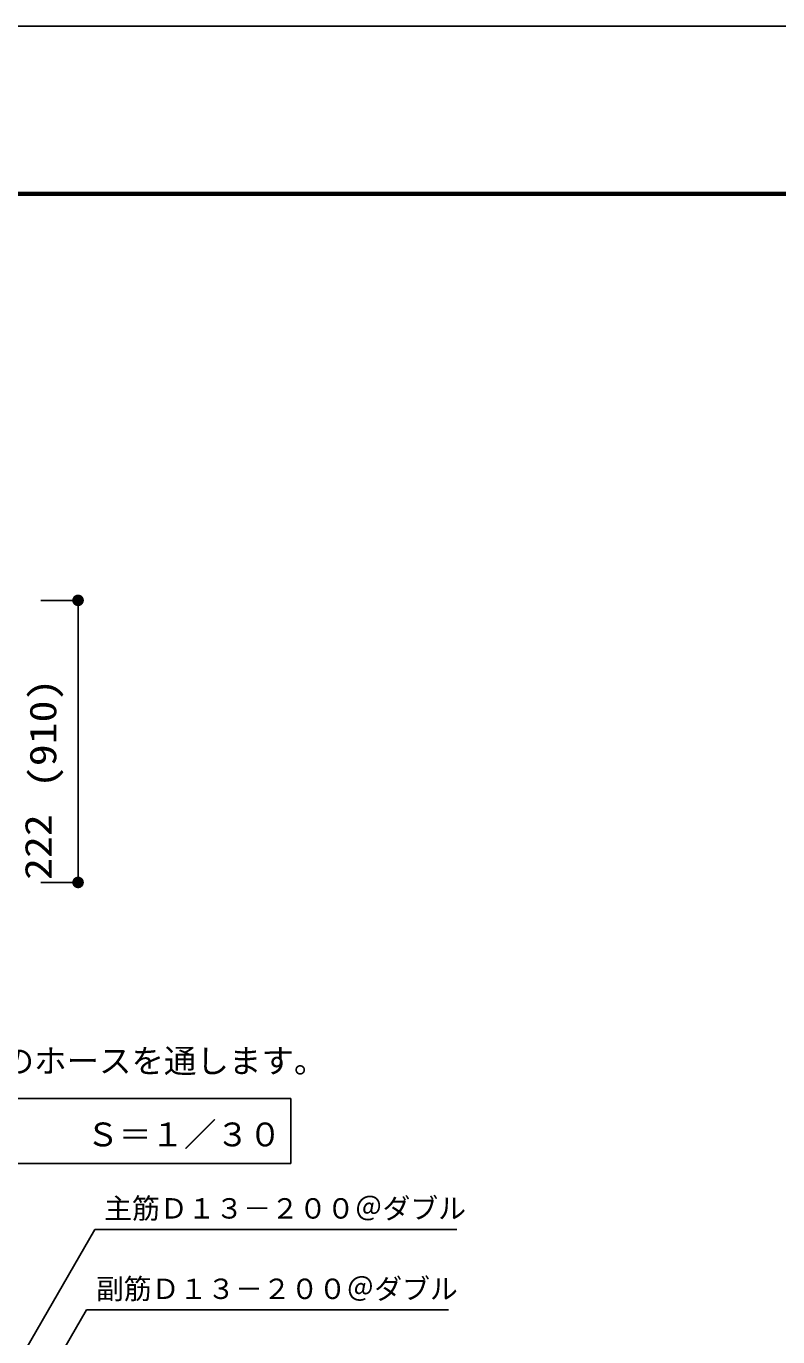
# Model space of a CAD drawing. Units: millimetres, scale not verified. Extents: x -24131 to 8910, y -6308 to 6308.
# Drawn here: x 1722 to 4152, y 2070 to 6308 of the extents above; entities that cross this region are included whole.
import ezdxf
from ezdxf.enums import TextEntityAlignment as Align

# ---------------------------------------------------------------- set-up
doc = ezdxf.new("R2010")
doc.units = ezdxf.units.MM
doc.header["$LTSCALE"] = 30
for name, color, linetype, lineweight in [('0-8_製作', 3, 'Continuous', 25), ('0-A_07', 3, 'Continuous', 25), ('1-5_00クル-フ-6寸法', 132, 'Continuous', 25), ('1-9_図面枠', 7, 'Continuous', 25), ('1-A_Axis_waku', 7, 'Continuous', 25)]:
    doc.layers.add(name, color=color, linetype=linetype, lineweight=lineweight)
doc.styles.add('ＭＳ ゴシック', font='')
doc.styles.get('ＭＳ ゴシック').set_extended_font_data('MS Gothic')

msp = doc.modelspace()

# ---------------------------------------------------------------- linework, layer by layer
at = {"layer": '0-8_製作', "color": 2}
for p, q in [((1632.25, 1877.5), (1944.02, 2417.5)), ((1944.02, 2417.5), (3114.02, 2417.5)), ((1744.16, 1857.5), (1917.36, 2157.5)), ((1917.36, 2157.5), (3087.36, 2157.5))]:
    msp.add_line(p, q, dxfattribs=at)
at = {"layer": '0-A_07'}
for p, q in [((2577.49, 2840.56), (-602.05, 2840.56)), ((2577.49, 2630.55), (2577.49, 2840.56)), ((2577.49, 2630.55), (-602.05, 2630.55))]:
    msp.add_line(p, q, dxfattribs=at)
at = {"layer": '1-5_00クル-フ-6寸法', "color": 4}
for p, q in [((1769.66, 4451.19), (1889.66, 4451.19)), ((1889.66, 3539.19), (1889.66, 4451.19)), ((1769.66, 3539.19), (1889.66, 3539.19))]:
    msp.add_line(p, q, dxfattribs=at)
at = {"layer": '1-5_00クル-フ-6寸法'}
for points in [[(1889.66, 4451.19), (1870.95, 4452.37), (1871.24, 4454.71)], [(1889.66, 4451.19), (1870.95, 4450.02), (1870.95, 4452.37)], [(1889.66, 4451.19), (1871.24, 4447.68), (1870.95, 4450.02)], [(1889.66, 4451.19), (1871.24, 4454.71), (1871.83, 4456.99)], [(1889.66, 4451.19), (1871.83, 4445.4), (1871.24, 4447.68)], [(1889.66, 4451.19), (1871.83, 4456.99), (1872.69, 4459.18)], [(1889.66, 4451.19), (1872.69, 4443.21), (1871.83, 4445.4)], [(1889.66, 4451.19), (1872.69, 4459.18), (1873.83, 4461.24)], [(1889.66, 4451.19), (1873.83, 4441.15), (1872.69, 4443.21)], [(1889.66, 4451.19), (1873.83, 4461.24), (1875.21, 4463.14)], [(1889.66, 4451.19), (1875.21, 4439.24), (1873.83, 4441.15)], [(1889.66, 4451.19), (1875.21, 4463.14), (1876.82, 4464.86)], [(1889.66, 4451.19), (1876.82, 4437.53), (1875.21, 4439.24)], [(1889.66, 4451.19), (1876.82, 4464.86), (1878.64, 4466.36)], [(1889.66, 4451.19), (1878.64, 4436.02), (1876.82, 4437.53)], [(1889.66, 4451.19), (1878.64, 4466.36), (1880.63, 4467.62)], [(1889.66, 4451.19), (1880.63, 4434.76), (1878.64, 4436.02)], [(1889.66, 4451.19), (1880.63, 4467.62), (1882.76, 4468.63)], [(1889.66, 4451.19), (1882.76, 4433.76), (1880.63, 4434.76)], [(1889.66, 4451.19), (1882.76, 4468.63), (1885, 4469.35)], [(1889.66, 4451.19), (1885, 4433.03), (1882.76, 4433.76)], [(1889.66, 4451.19), (1885, 4469.35), (1887.31, 4469.8)], [(1889.66, 4451.19), (1887.31, 4432.59), (1885, 4433.03)], [(1889.66, 4451.19), (1887.31, 4469.8), (1889.66, 4469.94)], [(1889.66, 4451.19), (1889.66, 4432.44), (1887.31, 4432.59)], [(1889.66, 4451.19), (1889.66, 4469.94), (1892.01, 4469.8)], [(1889.66, 4451.19), (1892.01, 4469.8), (1894.32, 4469.35)], [(1889.66, 4451.19), (1894.32, 4469.35), (1896.56, 4468.63)], [(1889.66, 4451.19), (1896.56, 4468.63), (1898.69, 4467.62)], [(1889.66, 4451.19), (1898.69, 4467.62), (1900.68, 4466.36)], [(1889.66, 4451.19), (1900.68, 4466.36), (1902.49, 4464.86)], [(1889.66, 4451.19), (1902.49, 4464.86), (1904.11, 4463.14)], [(1889.66, 4451.19), (1904.11, 4463.14), (1905.49, 4461.24)], [(1889.66, 4451.19), (1905.49, 4461.24), (1906.63, 4459.18)], [(1889.66, 4451.19), (1906.63, 4459.18), (1907.49, 4456.99)], [(1889.66, 4451.19), (1907.49, 4456.99), (1908.08, 4454.71)], [(1889.66, 4451.19), (1908.08, 4454.71), (1908.37, 4452.37)], [(1889.66, 4451.19), (1908.37, 4452.37), (1908.37, 4450.02)], [(1889.66, 4451.19), (1892.01, 4432.59), (1889.66, 4432.44)], [(1889.66, 4451.19), (1894.32, 4433.03), (1892.01, 4432.59)], [(1889.66, 4451.19), (1896.56, 4433.76), (1894.32, 4433.03)], [(1889.66, 4451.19), (1898.69, 4434.76), (1896.56, 4433.76)], [(1889.66, 4451.19), (1900.68, 4436.02), (1898.69, 4434.76)], [(1889.66, 4451.19), (1902.49, 4437.53), (1900.68, 4436.02)], [(1889.66, 4451.19), (1904.11, 4439.24), (1902.49, 4437.53)], [(1889.66, 4451.19), (1905.49, 4441.15), (1904.11, 4439.24)], [(1889.66, 4451.19), (1906.63, 4443.21), (1905.49, 4441.15)], [(1889.66, 4451.19), (1907.49, 4445.4), (1906.63, 4443.21)], [(1889.66, 4451.19), (1908.08, 4447.68), (1907.49, 4445.4)], [(1889.66, 4451.19), (1908.37, 4450.02), (1908.08, 4447.68)], [(1889.66, 3539.19), (1870.95, 3540.37), (1871.24, 3542.71)], [(1889.66, 3539.19), (1870.95, 3538.02), (1870.95, 3540.37)], [(1889.66, 3539.19), (1871.24, 3535.68), (1870.95, 3538.02)], [(1889.66, 3539.19), (1871.24, 3542.71), (1871.83, 3544.99)], [(1889.66, 3539.19), (1871.83, 3533.4), (1871.24, 3535.68)], [(1889.66, 3539.19), (1871.83, 3544.99), (1872.69, 3547.18)], [(1889.66, 3539.19), (1872.69, 3531.21), (1871.83, 3533.4)], [(1889.66, 3539.19), (1872.69, 3547.18), (1873.83, 3549.24)], [(1889.66, 3539.19), (1873.83, 3529.15), (1872.69, 3531.21)], [(1889.66, 3539.19), (1873.83, 3549.24), (1875.21, 3551.14)], [(1889.66, 3539.19), (1875.21, 3527.24), (1873.83, 3529.15)], [(1889.66, 3539.19), (1875.21, 3551.14), (1876.82, 3552.86)], [(1889.66, 3539.19), (1876.82, 3525.53), (1875.21, 3527.24)], [(1889.66, 3539.19), (1876.82, 3552.86), (1878.64, 3554.36)], [(1889.66, 3539.19), (1878.64, 3524.02), (1876.82, 3525.53)], [(1889.66, 3539.19), (1878.64, 3554.36), (1880.63, 3555.62)], [(1889.66, 3539.19), (1880.63, 3522.76), (1878.64, 3524.02)], [(1889.66, 3539.19), (1880.63, 3555.62), (1882.76, 3556.63)], [(1889.66, 3539.19), (1882.76, 3521.76), (1880.63, 3522.76)], [(1889.66, 3539.19), (1882.76, 3556.63), (1885, 3557.35)], [(1889.66, 3539.19), (1885, 3521.03), (1882.76, 3521.76)], [(1889.66, 3539.19), (1885, 3557.35), (1887.31, 3557.8)], [(1889.66, 3539.19), (1887.31, 3520.59), (1885, 3521.03)], [(1889.66, 3539.19), (1887.31, 3557.8), (1889.66, 3557.94)], [(1889.66, 3539.19), (1889.66, 3520.44), (1887.31, 3520.59)], [(1889.66, 3539.19), (1889.66, 3557.94), (1892.01, 3557.8)], [(1889.66, 3539.19), (1892.01, 3557.8), (1894.32, 3557.35)], [(1889.66, 3539.19), (1894.32, 3557.35), (1896.56, 3556.63)], [(1889.66, 3539.19), (1896.56, 3556.63), (1898.69, 3555.62)], [(1889.66, 3539.19), (1898.69, 3555.62), (1900.68, 3554.36)], [(1889.66, 3539.19), (1900.68, 3554.36), (1902.49, 3552.86)], [(1889.66, 3539.19), (1902.49, 3552.86), (1904.11, 3551.14)], [(1889.66, 3539.19), (1904.11, 3551.14), (1905.49, 3549.24)], [(1889.66, 3539.19), (1905.49, 3549.24), (1906.63, 3547.18)], [(1889.66, 3539.19), (1906.63, 3547.18), (1907.49, 3544.99)], [(1889.66, 3539.19), (1907.49, 3544.99), (1908.08, 3542.71)], [(1889.66, 3539.19), (1908.08, 3542.71), (1908.37, 3540.37)], [(1889.66, 3539.19), (1908.37, 3540.37), (1908.37, 3538.02)], [(1889.66, 3539.19), (1892.01, 3520.59), (1889.66, 3520.44)], [(1889.66, 3539.19), (1894.32, 3521.03), (1892.01, 3520.59)], [(1889.66, 3539.19), (1896.56, 3521.76), (1894.32, 3521.03)], [(1889.66, 3539.19), (1898.69, 3522.76), (1896.56, 3521.76)], [(1889.66, 3539.19), (1900.68, 3524.02), (1898.69, 3522.76)], [(1889.66, 3539.19), (1902.49, 3525.53), (1900.68, 3524.02)], [(1889.66, 3539.19), (1904.11, 3527.24), (1902.49, 3525.53)], [(1889.66, 3539.19), (1905.49, 3529.15), (1904.11, 3527.24)], [(1889.66, 3539.19), (1906.63, 3531.21), (1905.49, 3529.15)], [(1889.66, 3539.19), (1907.49, 3533.4), (1906.63, 3531.21)], [(1889.66, 3539.19), (1908.08, 3535.68), (1907.49, 3533.4)], [(1889.66, 3539.19), (1908.37, 3538.02), (1908.08, 3535.68)]]:
    msp.add_solid(points, dxfattribs=at)
at = {"layer": '1-9_図面枠'}
msp.add_lwpolyline([(-8910, -6307.5), (-8910, 6307.5), (8910, 6307.5), (8910, -6307.5)], close=True, dxfattribs=at)
at = {"layer": '1-A_Axis_waku'}
for p, q in [((-7778.4, 5769.9), (8408.4, 5769.9)), ((-7777.8, 5769.3), (8407.8, 5769.3)), ((-7777.2, 5768.7), (8407.2, 5768.7)), ((-7776.6, 5768.1), (8406.6, 5768.1)), ((-7776, 5767.5), (8406, 5767.5)), ((-7775.4, 5766.9), (8405.4, 5766.9)), ((-7774.8, 5766.3), (8404.8, 5766.3)), ((-7774.2, 5765.7), (8404.2, 5765.7)), ((-7773.6, 5765.1), (8403.6, 5765.1)), ((-7773, 5764.5), (8403, 5764.5)), ((-7772.4, 5763.9), (8402.4, 5763.9)), ((-7771.8, 5763.3), (8401.8, 5763.3)), ((-7771.2, 5762.7), (8401.2, 5762.7)), ((-7770.6, 5762.1), (8400.6, 5762.1)), ((-7770, 5761.5), (8400, 5761.5))]:
    msp.add_line(p, q, dxfattribs=at)

# ---------------------------------------------------------------- texts
at = {"layer": '0-8_製作', "color": 4, "style": 'ＭＳ ゴシック'}
for s, p in [('主筋Ｄ１３－２００＠ダブル', (1974.02, 2432.49)), ('副筋Ｄ１３－２００＠ダブル', (1947.36, 2172.49))]:
    msp.add_text(s, height=65.98, dxfattribs=at).set_placement(p, align=Align.BOTTOM_LEFT)
at = {"layer": '0-A_07', "color": 4, "style": 'ＭＳ ゴシック'}
for s, p in [('※PF22については、リン除去装置内部より付属のホースを通します。', (-562.06, 2900.52)), ('Ｓ＝１／３０', (1916.76, 2662.81))]:
    msp.add_text(s, height=76.98, dxfattribs=at).set_placement(p, align=Align.BOTTOM_LEFT)
at = {"layer": '1-5_00クル-フ-6寸法', "color": 3, "style": 'ＭＳ ゴシック', "width": 1.2}
for s, p in [('(910)', (1845.24, 3844.34)), ('222', (1830.06, 3547.34))]:
    msp.add_text(s, height=86.66, rotation=90, dxfattribs=at).set_placement(p, align=Align.BOTTOM_LEFT)

doc.saveas('drawing.dxf')
